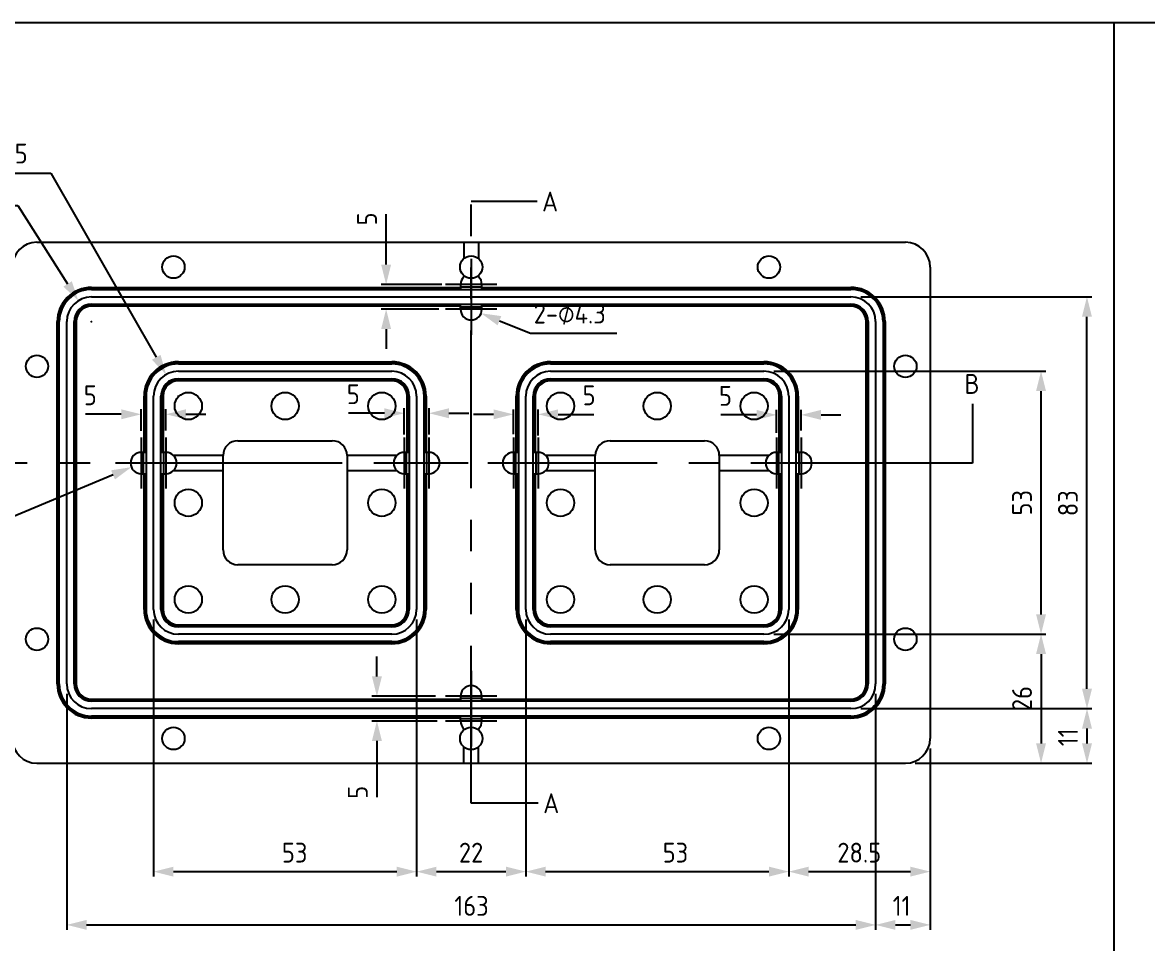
# Model space of a CAD drawing. Header units: millimetres. Extents: x -4251 to 2609, y -1673 to 4048.
# Drawn here: x -2257.2 to -2030.5, y 3800 to 3985.6 of the extents above; entities that cross this region are included whole.
import ezdxf

# ---------------------------------------------------------------- set-up
doc = ezdxf.new("R2010")
doc.units = ezdxf.units.MM
doc.linetypes.add('PHANTOM', pattern=[63.5, 31.75, -6.35, 6.35, -6.35, 6.35, -6.35])
for name, color, linetype in [('3_ALL_AXES', 7, 'Continuous'), ('5_ALL_CURVES', 7, 'Continuous'), ('7_ALL_FEATURES', 7, 'Continuous'), ('9_DEF_DIMS', 7, 'Continuous'), ('DEFAULT_3', 7, 'PHANTOM')]:
    doc.layers.add(name, color=color, linetype=linetype)
doc.styles.get("Standard").update_dxf_attribs({"font": 'ISOCP.SHX', "bigfont": 'WHGTXT.SHX'})
doc.dimstyles.new('DIMSTYLE_10', dxfattribs={"dimtxt": 4, "dimasz": 4, "dimexe": 1, "dimexo": 1, "dimgap": 0.5, "dimtad": 1, "dimdec": 3, "dimdsep": 46, "dimtxsty": 'Standard', "dimblk": '_FILLED', "dimblk1": '_FILLED', "dimblk2": '_FILLED', "dimcen": 0.09, "dimadec": 3, "dimazin": 2, "dimtp": 0.5, "dimtm": 0.5, "dimtfac": 1, "dimtdec": 3, "dimtofl": 0, "dimtmove": 0, "dimatfit": 3, "dimldrblk": '_FILLED', "dimfxl": 0, "dimtolj": 1, "dimarcsym": 0})
doc.dimstyles.new('DIMSTYLE_11', dxfattribs={"dimtxt": 4, "dimasz": 4, "dimexe": 1, "dimexo": 1, "dimgap": 0.5, "dimtad": 1, "dimdec": 3, "dimdsep": 46, "dimtxsty": 'Standard', "dimblk": '_FILLED', "dimblk1": '_FILLED', "dimblk2": '_FILLED', "dimcen": 0.09, "dimadec": 3, "dimazin": 2, "dimtp": 0.2, "dimtm": 0.2, "dimtfac": 1, "dimtdec": 3, "dimtofl": 0, "dimtmove": 0, "dimatfit": 3, "dimldrblk": '_FILLED', "dimfxl": 0, "dimtolj": 1, "dimarcsym": 0})
doc.dimstyles.new('DIMSTYLE_12', dxfattribs={"dimtxt": 4, "dimasz": 4, "dimexe": 1, "dimexo": 1, "dimgap": 0.5, "dimtad": 1, "dimdec": 3, "dimdsep": 46, "dimtxsty": 'Standard', "dimblk": '_FILLED', "dimblk1": '_FILLED', "dimblk2": '_FILLED', "dimcen": 0.09, "dimadec": 3, "dimazin": 2, "dimtp": 0.3, "dimtm": 0.3, "dimtfac": 1, "dimtdec": 3, "dimtofl": 0, "dimtmove": 0, "dimatfit": 3, "dimldrblk": '_FILLED', "dimfxl": 0, "dimtolj": 1, "dimarcsym": 0})
doc.dimstyles.new('DIMSTYLE_14', dxfattribs={"dimtxt": 4, "dimasz": 4, "dimexe": 1, "dimexo": 1, "dimgap": 0.5, "dimtad": 1, "dimdec": 3, "dimdsep": 46, "dimtxsty": 'Standard', "dimblk": '_FILLED', "dimblk1": '_FILLED', "dimblk2": '_FILLED', "dimcen": 0.09, "dimadec": 3, "dimazin": 2, "dimtp": 0.1, "dimtm": 0.1, "dimtfac": 1, "dimtdec": 3, "dimtofl": 0, "dimtmove": 0, "dimatfit": 3, "dimldrblk": '_FILLED', "dimfxl": 0, "dimtolj": 1, "dimarcsym": 0})
doc.dimstyles.new('DIMSTYLE_15', dxfattribs={"dimtxt": 4, "dimasz": 4, "dimexe": 1, "dimexo": 1, "dimtad": 1, "dimdec": 3, "dimdsep": 46, "dimtxsty": 'Standard', "dimblk": '_FILLED', "dimblk1": '_FILLED', "dimblk2": '_FILLED', "dimcen": 0.09, "dimadec": 3, "dimazin": 2, "dimtp": 0.1, "dimtm": 0.1, "dimtfac": 1, "dimtdec": 3, "dimtofl": 0, "dimtmove": 0, "dimatfit": 1, "dimldrblk": '_FILLED', "dimfxl": 0, "dimtolj": 1, "dimarcsym": 0})
doc.dimstyles.new('DIMSTYLE_9', dxfattribs={"dimtxt": 4, "dimasz": 4, "dimexe": 1, "dimexo": 1, "dimtad": 1, "dimdec": 3, "dimdsep": 46, "dimtxsty": 'Standard', "dimblk": '_FILLED', "dimblk1": '_FILLED', "dimblk2": '_FILLED', "dimcen": 0.09, "dimadec": 3, "dimazin": 2, "dimtp": 0.1, "dimtm": 0.1, "dimtfac": 1, "dimtdec": 3, "dimtofl": 0, "dimtmove": 0, "dimatfit": 3, "dimldrblk": '_FILLED', "dimfxl": 0, "dimtolj": 1, "dimarcsym": 0})
doc.dimstyles.get("Standard").update_dxf_attribs({"dimtxt": 0.18, "dimasz": 0.18, "dimexe": 0.18, "dimexo": 0.0625, "dimgap": 0.09, "dimtad": 0, "dimtih": 1, "dimtoh": 1, "dimdec": 4, "dimzin": 0, "dimdsep": 46, "dimtxsty": 'Standard', "dimcen": 0.09, "dimadec": 0, "dimazin": 0, "dimtfac": 1, "dimtdec": 4, "dimtofl": 0, "dimtmove": 0, "dimatfit": 3, "dimfxl": 0, "dimtolj": 1, "dimtzin": 0, "dimarcsym": 0})

# ---------------------------------------------------------------- blocks, each defined once
blk = doc.blocks.new('XSEC_FILLED')
at = {"color": 0, "linetype": 'ByBlock'}
blk.add_solid([(0, 0), (-1, 0.25), (-1, -0.25)], dxfattribs=at)
blk = doc.blocks.new('_FILLED')
at = {"color": 0, "linetype": 'ByBlock'}
blk.add_solid([(0, 0), (-1, 0.25), (-1, -0.25)], dxfattribs=at)
blk = doc.blocks.new('*D141')
at = {"layer": '9_DEF_DIMS', "color": 0, "lineweight": -2}
for p, q in [((-2248.33, 3850.34), (-2248.33, 3802.76)), ((-2085.33, 3850.34), (-2085.33, 3802.76)), ((-2244.33, 3803.76), (-2089.33, 3803.76))]:
    blk.add_line(p, q, dxfattribs=at)
at = {"layer": 'DEFPOINTS', "color": 0}
for p in [(-2248.33, 3851.34), (-2085.33, 3851.34), (-2085.33, 3803.76)]:
    blk.add_point(p, dxfattribs=at)
at = {"layer": '9_DEF_DIMS', "color": 0, "lineweight": -2, "xscale": 4, "yscale": 4, "zscale": 4, "rotation": 180}
blk.add_blockref('_FILLED', (-2248.33, 3803.76), dxfattribs=at)
at = {"layer": '9_DEF_DIMS', "color": 0, "lineweight": -2, "xscale": 4, "yscale": 4, "zscale": 4}
blk.add_blockref('_FILLED', (-2085.33, 3803.76), dxfattribs=at)
at = {"layer": '9_DEF_DIMS', "color": 0, "insert": (-2166.76, 3809.59), "char_height": 4, "attachment_point": 2, "line_spacing_factor": 0.9}
blk.add_mtext('\\A1;163', dxfattribs=at)
blk = doc.blocks.new('*D142')
at = {"layer": '9_DEF_DIMS', "color": 0, "lineweight": -2}
for p, q in [((-2085.33, 3850.34), (-2085.33, 3802.76)), ((-2074.33, 3839.34), (-2074.33, 3802.76)), ((-2081.33, 3803.76), (-2078.33, 3803.76))]:
    blk.add_line(p, q, dxfattribs=at)
at = {"layer": 'DEFPOINTS', "color": 0}
for p in [(-2085.33, 3851.34), (-2074.33, 3840.34), (-2074.33, 3803.76)]:
    blk.add_point(p, dxfattribs=at)
at = {"layer": '9_DEF_DIMS', "color": 0, "lineweight": -2, "xscale": 4, "yscale": 4, "zscale": 4, "rotation": 180}
blk.add_blockref('_FILLED', (-2085.33, 3803.76), dxfattribs=at)
at = {"layer": '9_DEF_DIMS', "color": 0, "lineweight": -2, "xscale": 4, "yscale": 4, "zscale": 4}
blk.add_blockref('_FILLED', (-2074.33, 3803.76), dxfattribs=at)
at = {"layer": '9_DEF_DIMS', "color": 0, "insert": (-2080.1, 3809.59), "char_height": 4, "attachment_point": 2, "line_spacing_factor": 0.9}
blk.add_mtext('\\A1;11', dxfattribs=at)
blk = doc.blocks.new('*D143')
at = {"layer": '9_DEF_DIMS', "color": 0, "lineweight": -2}
for p, q in [((-2230.83, 3865.34), (-2230.83, 3813.49)), ((-2177.83, 3865.34), (-2177.83, 3813.49)), ((-2226.83, 3814.49), (-2181.83, 3814.49))]:
    blk.add_line(p, q, dxfattribs=at)
at = {"layer": 'DEFPOINTS', "color": 0}
for p in [(-2230.83, 3866.34), (-2177.83, 3866.34), (-2177.83, 3814.49)]:
    blk.add_point(p, dxfattribs=at)
at = {"layer": '9_DEF_DIMS', "color": 0, "lineweight": -2, "xscale": 4, "yscale": 4, "zscale": 4, "rotation": 180}
blk.add_blockref('_FILLED', (-2230.83, 3814.49), dxfattribs=at)
at = {"layer": '9_DEF_DIMS', "color": 0, "lineweight": -2, "xscale": 4, "yscale": 4, "zscale": 4}
blk.add_blockref('_FILLED', (-2177.83, 3814.49), dxfattribs=at)
at = {"layer": '9_DEF_DIMS', "color": 0, "insert": (-2202.4, 3820.32), "char_height": 4, "attachment_point": 2, "line_spacing_factor": 0.9}
blk.add_mtext('\\A1;53', dxfattribs=at)
blk = doc.blocks.new('*D144')
at = {"layer": '9_DEF_DIMS', "color": 0, "lineweight": -2}
for p, q in [((-2177.83, 3865.34), (-2177.83, 3813.49)), ((-2155.83, 3865.34), (-2155.83, 3813.49)), ((-2173.83, 3814.49), (-2159.83, 3814.49))]:
    blk.add_line(p, q, dxfattribs=at)
at = {"layer": 'DEFPOINTS', "color": 0}
for p in [(-2177.83, 3866.34), (-2155.83, 3866.34), (-2155.83, 3814.49)]:
    blk.add_point(p, dxfattribs=at)
at = {"layer": '9_DEF_DIMS', "color": 0, "lineweight": -2, "xscale": 4, "yscale": 4, "zscale": 4, "rotation": 180}
blk.add_blockref('_FILLED', (-2177.83, 3814.49), dxfattribs=at)
at = {"layer": '9_DEF_DIMS', "color": 0, "lineweight": -2, "xscale": 4, "yscale": 4, "zscale": 4}
blk.add_blockref('_FILLED', (-2155.83, 3814.49), dxfattribs=at)
at = {"layer": '9_DEF_DIMS', "color": 0, "insert": (-2166.85, 3820.32), "char_height": 4, "attachment_point": 2, "line_spacing_factor": 0.9}
blk.add_mtext('\\A1;22', dxfattribs=at)
blk = doc.blocks.new('*D145')
at = {"layer": '9_DEF_DIMS', "color": 0, "lineweight": -2}
for p, q in [((-2155.83, 3865.34), (-2155.83, 3813.49)), ((-2102.83, 3865.34), (-2102.83, 3813.49)), ((-2151.83, 3814.49), (-2106.83, 3814.49))]:
    blk.add_line(p, q, dxfattribs=at)
at = {"layer": 'DEFPOINTS', "color": 0}
for p in [(-2155.83, 3866.34), (-2102.83, 3866.34), (-2102.83, 3814.49)]:
    blk.add_point(p, dxfattribs=at)
at = {"layer": '9_DEF_DIMS', "color": 0, "lineweight": -2, "xscale": 4, "yscale": 4, "zscale": 4, "rotation": 180}
blk.add_blockref('_FILLED', (-2155.83, 3814.49), dxfattribs=at)
at = {"layer": '9_DEF_DIMS', "color": 0, "lineweight": -2, "xscale": 4, "yscale": 4, "zscale": 4}
blk.add_blockref('_FILLED', (-2102.83, 3814.49), dxfattribs=at)
at = {"layer": '9_DEF_DIMS', "color": 0, "insert": (-2125.67, 3820.32), "char_height": 4, "attachment_point": 2, "line_spacing_factor": 0.9}
blk.add_mtext('\\A1;53', dxfattribs=at)
blk = doc.blocks.new('*D146')
at = {"layer": '9_DEF_DIMS', "color": 0, "lineweight": -2}
for p, q in [((-2102.83, 3865.34), (-2102.83, 3813.49)), ((-2074.33, 3839.34), (-2074.33, 3813.49)), ((-2098.83, 3814.49), (-2078.33, 3814.49))]:
    blk.add_line(p, q, dxfattribs=at)
at = {"layer": 'DEFPOINTS', "color": 0}
for p in [(-2102.83, 3866.34), (-2074.33, 3840.34), (-2074.33, 3814.49)]:
    blk.add_point(p, dxfattribs=at)
at = {"layer": '9_DEF_DIMS', "color": 0, "lineweight": -2, "xscale": 4, "yscale": 4, "zscale": 4, "rotation": 180}
blk.add_blockref('_FILLED', (-2102.83, 3814.49), dxfattribs=at)
at = {"layer": '9_DEF_DIMS', "color": 0, "lineweight": -2, "xscale": 4, "yscale": 4, "zscale": 4}
blk.add_blockref('_FILLED', (-2074.33, 3814.49), dxfattribs=at)
at = {"layer": '9_DEF_DIMS', "color": 0, "insert": (-2088.63, 3820.32), "char_height": 4, "attachment_point": 2, "line_spacing_factor": 0.9}
blk.add_mtext('\\A1;28.5', dxfattribs=at)
blk = doc.blocks.new('*D147')
at = {"layer": '9_DEF_DIMS', "color": 0, "lineweight": -2}
for p, q in [((-2088.33, 3847.34), (-2041.74, 3847.34)), ((-2042.74, 3843.34), (-2042.74, 3840.34)), ((-2077.33, 3836.34), (-2041.74, 3836.34))]:
    blk.add_line(p, q, dxfattribs=at)
at = {"layer": 'DEFPOINTS', "color": 0}
for p in [(-2089.33, 3847.34), (-2078.33, 3836.34), (-2042.74, 3836.34)]:
    blk.add_point(p, dxfattribs=at)
at = {"layer": '9_DEF_DIMS', "color": 0, "lineweight": -2, "xscale": 4, "yscale": 4, "zscale": 4}
for p, rotation in [((-2042.74, 3847.34), 90), ((-2042.74, 3836.34), 270)]:
    blk.add_blockref('_FILLED', p, dxfattribs=dict(at, rotation=rotation))
at = {"layer": '9_DEF_DIMS', "color": 0, "insert": (-2048.58, 3841.57), "char_height": 4, "attachment_point": 2, "rotation": 90, "line_spacing_factor": 0.9}
blk.add_mtext('\\A1;11', dxfattribs=at)
blk = doc.blocks.new('*D148')
at = {"layer": '9_DEF_DIMS', "color": 0, "lineweight": -2}
for p, q in [((-2088.33, 3930.34), (-2041.74, 3930.34)), ((-2042.74, 3851.34), (-2042.74, 3926.34)), ((-2088.33, 3847.34), (-2041.74, 3847.34))]:
    blk.add_line(p, q, dxfattribs=at)
at = {"layer": 'DEFPOINTS', "color": 0}
for p in [(-2089.33, 3930.34), (-2042.74, 3930.34), (-2089.33, 3847.34)]:
    blk.add_point(p, dxfattribs=at)
at = {"layer": '9_DEF_DIMS', "color": 0, "lineweight": -2, "xscale": 4, "yscale": 4, "zscale": 4}
for p, rotation in [((-2042.74, 3930.34), 90), ((-2042.74, 3847.34), 270)]:
    blk.add_blockref('_FILLED', p, dxfattribs=dict(at, rotation=rotation))
at = {"layer": '9_DEF_DIMS', "color": 0, "insert": (-2048.58, 3888.75), "char_height": 4, "attachment_point": 2, "rotation": 90, "line_spacing_factor": 0.9}
blk.add_mtext('\\A1;83', dxfattribs=at)
blk = doc.blocks.new('*D149')
at = {"layer": '9_DEF_DIMS', "color": 0, "lineweight": -2}
for p, q in [((-2105.83, 3862.34), (-2051, 3862.34)), ((-2052, 3858.34), (-2052, 3840.34)), ((-2077.33, 3836.34), (-2051, 3836.34))]:
    blk.add_line(p, q, dxfattribs=at)
at = {"layer": 'DEFPOINTS', "color": 0}
for p in [(-2106.83, 3862.34), (-2078.33, 3836.34), (-2052, 3836.34)]:
    blk.add_point(p, dxfattribs=at)
at = {"layer": '9_DEF_DIMS', "color": 0, "lineweight": -2, "xscale": 4, "yscale": 4, "zscale": 4}
for p, rotation in [((-2052, 3862.34), 90), ((-2052, 3836.34), 270)]:
    blk.add_blockref('_FILLED', p, dxfattribs=dict(at, rotation=rotation))
at = {"layer": '9_DEF_DIMS', "color": 0, "insert": (-2057.83, 3849.37), "char_height": 4, "attachment_point": 2, "rotation": 90, "line_spacing_factor": 0.9}
blk.add_mtext('\\A1;26', dxfattribs=at)
blk = doc.blocks.new('*D150')
at = {"layer": '9_DEF_DIMS', "color": 0, "lineweight": -2}
for p, q in [((-2105.83, 3915.34), (-2051, 3915.34)), ((-2052, 3866.34), (-2052, 3911.34)), ((-2105.83, 3862.34), (-2051, 3862.34))]:
    blk.add_line(p, q, dxfattribs=at)
at = {"layer": 'DEFPOINTS', "color": 0}
for p in [(-2106.83, 3915.34), (-2052, 3915.34), (-2106.83, 3862.34)]:
    blk.add_point(p, dxfattribs=at)
at = {"layer": '9_DEF_DIMS', "color": 0, "lineweight": -2, "xscale": 4, "yscale": 4, "zscale": 4}
for p, rotation in [((-2052, 3915.34), 90), ((-2052, 3862.34), 270)]:
    blk.add_blockref('_FILLED', p, dxfattribs=dict(at, rotation=rotation))
at = {"layer": '9_DEF_DIMS', "color": 0, "insert": (-2057.83, 3888.84), "char_height": 4, "attachment_point": 2, "rotation": 90, "line_spacing_factor": 0.9}
blk.add_mtext('\\A1;53', dxfattribs=at)
blk = doc.blocks.new('*D151')
at = {"layer": '9_DEF_DIMS', "color": 0, "lineweight": -2}
for p, q in [((-2273.69, 3948.77), (-2258.21, 3948.77)), ((-2258.21, 3948.77), (-2248.15, 3932.94)), ((-2243.42, 3925.34), (-2243.24, 3925.34)), ((-2243.33, 3925.25), (-2243.33, 3925.43))]:
    blk.add_line(p, q, dxfattribs=at)
at = {"layer": 'DEFPOINTS', "color": 0}
for p in [(-2246.01, 3929.56), (-2243.33, 3925.34)]:
    blk.add_point(p, dxfattribs=at)
at = {"layer": '9_DEF_DIMS', "color": 0, "lineweight": -2, "xscale": 4, "yscale": 4, "zscale": 4, "rotation": 302.4100778908644}
blk.add_blockref('_FILLED', (-2246.01, 3929.56), dxfattribs=at)
at = {"layer": '9_DEF_DIMS', "color": 0, "insert": (-2262.72, 3954.73), "char_height": 4, "attachment_point": 3, "line_spacing_factor": 0.9}
blk.add_mtext('\\A1;4-R5', dxfattribs=at)
blk = doc.blocks.new('*D152')
at = {"layer": '9_DEF_DIMS', "color": 0, "lineweight": -2}
for p, q in [((-2272.55, 3955.26), (-2251.53, 3955.26)), ((-2251.53, 3955.26), (-2230.3, 3918.15)), ((-2225.92, 3910.34), (-2225.74, 3910.34)), ((-2225.83, 3910.25), (-2225.83, 3910.43))]:
    blk.add_line(p, q, dxfattribs=at)
at = {"layer": 'DEFPOINTS', "color": 0}
for p in [(-2228.31, 3914.68), (-2225.83, 3910.34)]:
    blk.add_point(p, dxfattribs=at)
at = {"layer": '9_DEF_DIMS', "color": 0, "lineweight": -2, "xscale": 4, "yscale": 4, "zscale": 4, "rotation": 299.7727330511497}
blk.add_blockref('_FILLED', (-2228.31, 3914.68), dxfattribs=at)
at = {"layer": '9_DEF_DIMS', "color": 0, "insert": (-2256.2, 3961.22), "char_height": 4, "attachment_point": 3, "line_spacing_factor": 0.9}
blk.add_mtext('\\A1;4x2 R5', dxfattribs=at)
blk = doc.blocks.new('*D155')
at = {"layer": '9_DEF_DIMS', "color": 0, "lineweight": -2}
for p, q in [((-2183.97, 3936.84), (-2183.97, 3946.99)), ((-2172.73, 3932.84), (-2184.97, 3932.84)), ((-2173.35, 3927.84), (-2184.97, 3927.84)), ((-2183.97, 3923.84), (-2183.97, 3919.84))]:
    blk.add_line(p, q, dxfattribs=at)
at = {"layer": 'DEFPOINTS', "color": 0}
for p in [(-2183.97, 3932.84), (-2171.73, 3932.84), (-2172.35, 3927.84)]:
    blk.add_point(p, dxfattribs=at)
at = {"layer": '9_DEF_DIMS', "color": 0, "lineweight": -2, "xscale": 4, "yscale": 4, "zscale": 4}
for p, rotation in [((-2183.97, 3932.84), 270), ((-2183.97, 3927.84), 90)]:
    blk.add_blockref('_FILLED', p, dxfattribs=dict(at, rotation=rotation))
at = {"layer": '9_DEF_DIMS', "color": 0, "insert": (-2189.81, 3944.73), "char_height": 4, "attachment_point": 1, "rotation": 90, "line_spacing_factor": 0.9}
blk.add_mtext('\\A1;5', dxfattribs=at)
blk = doc.blocks.new('*D156')
at = {"layer": '9_DEF_DIMS', "color": 0, "lineweight": -2}
for p, q in [((-2185.83, 3853.84), (-2185.83, 3857.84)), ((-2174.01, 3849.84), (-2186.83, 3849.84)), ((-2173.71, 3844.84), (-2186.83, 3844.84)), ((-2185.83, 3840.84), (-2185.83, 3829.53))]:
    blk.add_line(p, q, dxfattribs=at)
at = {"layer": 'DEFPOINTS', "color": 0}
for p in [(-2173.01, 3849.84), (-2185.83, 3844.84), (-2172.71, 3844.84)]:
    blk.add_point(p, dxfattribs=at)
at = {"layer": '9_DEF_DIMS', "color": 0, "lineweight": -2, "xscale": 4, "yscale": 4, "zscale": 4}
for p, rotation in [((-2185.83, 3849.84), 270), ((-2185.83, 3844.84), 90)]:
    blk.add_blockref('_FILLED', p, dxfattribs=dict(at, rotation=rotation))
at = {"layer": '9_DEF_DIMS', "color": 0, "insert": (-2191.67, 3831.79), "char_height": 4, "attachment_point": 3, "rotation": 90, "line_spacing_factor": 0.9}
blk.add_mtext('\\A1;5', dxfattribs=at)
blk = doc.blocks.new('*D157')
at = {"layer": '9_DEF_DIMS', "color": 0, "lineweight": -2}
for p, q in [((-2166.92, 3927.84), (-2166.74, 3927.84)), ((-2166.83, 3927.75), (-2166.83, 3927.93)), ((-2161.13, 3925.53), (-2154.86, 3923)), ((-2154.86, 3923), (-2137.51, 3923))]:
    blk.add_line(p, q, dxfattribs=at)
at = {"layer": 'DEFPOINTS', "color": 0}
for p in [(-2168.82, 3928.65), (-2164.84, 3927.03)]:
    blk.add_point(p, dxfattribs=at)
at = {"layer": '9_DEF_DIMS', "color": 0, "lineweight": -2, "xscale": 4, "yscale": 4, "zscale": 4, "rotation": 157.9924049569908}
blk.add_blockref('_FILLED', (-2164.84, 3927.03), dxfattribs=at)
at = {"layer": '9_DEF_DIMS', "color": 0, "insert": (-2154.23, 3928.96), "char_height": 4, "attachment_point": 1, "line_spacing_factor": 0.9}
blk.add_mtext('\\A1;2-{\\fSymbol_ASME;\\W1.0;⌀}4.3', dxfattribs=at)
blk = doc.blocks.new('*D161')
at = {"layer": '9_DEF_DIMS', "color": 0, "lineweight": -2}
for p, q in [((-2237.33, 3906.67), (-2244.55, 3906.67)), ((-2233.33, 3903.35), (-2233.33, 3907.67)), ((-2228.33, 3903.38), (-2228.33, 3907.67)), ((-2224.33, 3906.67), (-2220.33, 3906.67))]:
    blk.add_line(p, q, dxfattribs=at)
at = {"layer": 'DEFPOINTS', "color": 0}
for p in [(-2228.33, 3906.67), (-2233.33, 3902.35), (-2228.33, 3902.38)]:
    blk.add_point(p, dxfattribs=at)
at = {"layer": '9_DEF_DIMS', "color": 0, "lineweight": -2, "xscale": 4, "yscale": 4, "zscale": 4}
blk.add_blockref('_FILLED', (-2233.33, 3906.67), dxfattribs=at)
at = {"layer": '9_DEF_DIMS', "color": 0, "lineweight": -2, "xscale": 4, "yscale": 4, "zscale": 4, "rotation": 180}
blk.add_blockref('_FILLED', (-2228.33, 3906.67), dxfattribs=at)
at = {"layer": '9_DEF_DIMS', "color": 0, "insert": (-2242.28, 3912.5), "char_height": 4, "attachment_point": 3, "line_spacing_factor": 0.9}
blk.add_mtext('\\A1;5', dxfattribs=at)
blk = doc.blocks.new('*D162')
at = {"layer": '9_DEF_DIMS', "color": 0, "lineweight": -2}
for p, q in [((-2184.33, 3906.88), (-2191.55, 3906.88)), ((-2180.33, 3902.59), (-2180.33, 3907.88)), ((-2175.33, 3902.59), (-2175.33, 3907.88)), ((-2171.33, 3906.88), (-2167.33, 3906.88))]:
    blk.add_line(p, q, dxfattribs=at)
at = {"layer": 'DEFPOINTS', "color": 0}
for p in [(-2175.33, 3906.88), (-2180.33, 3901.59), (-2175.33, 3901.59)]:
    blk.add_point(p, dxfattribs=at)
at = {"layer": '9_DEF_DIMS', "color": 0, "lineweight": -2, "xscale": 4, "yscale": 4, "zscale": 4}
blk.add_blockref('_FILLED', (-2180.33, 3906.88), dxfattribs=at)
at = {"layer": '9_DEF_DIMS', "color": 0, "lineweight": -2, "xscale": 4, "yscale": 4, "zscale": 4, "rotation": 180}
blk.add_blockref('_FILLED', (-2175.33, 3906.88), dxfattribs=at)
at = {"layer": '9_DEF_DIMS', "color": 0, "insert": (-2189.28, 3912.71), "char_height": 4, "attachment_point": 3, "line_spacing_factor": 0.9}
blk.add_mtext('\\A1;5', dxfattribs=at)
blk = doc.blocks.new('*D163')
at = {"layer": '9_DEF_DIMS', "color": 0, "lineweight": -2}
for p, q in [((-2162.33, 3906.66), (-2166.33, 3906.66)), ((-2158.33, 3902.68), (-2158.33, 3907.66)), ((-2153.33, 3902.41), (-2153.33, 3907.66)), ((-2149.33, 3906.66), (-2142.11, 3906.66))]:
    blk.add_line(p, q, dxfattribs=at)
at = {"layer": 'DEFPOINTS', "color": 0}
for p in [(-2153.33, 3906.66), (-2158.33, 3901.68), (-2153.33, 3901.41)]:
    blk.add_point(p, dxfattribs=at)
at = {"layer": '9_DEF_DIMS', "color": 0, "lineweight": -2, "xscale": 4, "yscale": 4, "zscale": 4}
blk.add_blockref('_FILLED', (-2158.33, 3906.66), dxfattribs=at)
at = {"layer": '9_DEF_DIMS', "color": 0, "lineweight": -2, "xscale": 4, "yscale": 4, "zscale": 4, "rotation": 180}
blk.add_blockref('_FILLED', (-2153.33, 3906.66), dxfattribs=at)
at = {"layer": '9_DEF_DIMS', "color": 0, "insert": (-2144.38, 3912.49), "char_height": 4, "attachment_point": 1, "line_spacing_factor": 0.9}
blk.add_mtext('\\A1;5', dxfattribs=at)
blk = doc.blocks.new('*D164')
at = {"layer": '9_DEF_DIMS', "color": 0, "lineweight": -2}
for p, q in [((-2109.33, 3906.55), (-2116.55, 3906.55)), ((-2105.33, 3902.96), (-2105.33, 3907.55)), ((-2100.33, 3903.42), (-2100.33, 3907.55)), ((-2096.33, 3906.55), (-2092.33, 3906.55))]:
    blk.add_line(p, q, dxfattribs=at)
at = {"layer": 'DEFPOINTS', "color": 0}
for p in [(-2100.33, 3906.55), (-2105.33, 3901.96), (-2100.33, 3902.42)]:
    blk.add_point(p, dxfattribs=at)
at = {"layer": '9_DEF_DIMS', "color": 0, "lineweight": -2, "xscale": 4, "yscale": 4, "zscale": 4}
blk.add_blockref('_FILLED', (-2105.33, 3906.55), dxfattribs=at)
at = {"layer": '9_DEF_DIMS', "color": 0, "lineweight": -2, "xscale": 4, "yscale": 4, "zscale": 4, "rotation": 180}
blk.add_blockref('_FILLED', (-2100.33, 3906.55), dxfattribs=at)
at = {"layer": '9_DEF_DIMS', "color": 0, "insert": (-2114.28, 3912.38), "char_height": 4, "attachment_point": 3, "line_spacing_factor": 0.9}
blk.add_mtext('\\A1;5', dxfattribs=at)
blk = doc.blocks.new('*D165')
at = {"layer": '9_DEF_DIMS', "color": 0, "lineweight": -2}
for p, q in [((-2233.42, 3896.84), (-2233.24, 3896.84)), ((-2233.33, 3896.75), (-2233.33, 3896.93)), ((-2239, 3894.46), (-2267.41, 3882.55)), ((-2267.41, 3882.55), (-2285.05, 3882.55))]:
    blk.add_line(p, q, dxfattribs=at)
at = {"layer": 'DEFPOINTS', "color": 0}
for p in [(-2231.35, 3897.67), (-2235.31, 3896.01)]:
    blk.add_point(p, dxfattribs=at)
at = {"layer": '9_DEF_DIMS', "color": 0, "lineweight": -2, "xscale": 4, "yscale": 4, "zscale": 4, "rotation": 22.75514156940108}
blk.add_blockref('_FILLED', (-2235.31, 3896.01), dxfattribs=at)
at = {"layer": '9_DEF_DIMS', "color": 0, "insert": (-2268.03, 3888.5), "char_height": 4, "attachment_point": 3, "line_spacing_factor": 0.9}
blk.add_mtext('\\A1;4-{\\fSymbol_ASME;\\W1.0;⌀}4.3', dxfattribs=at)

msp = doc.modelspace()

# ---------------------------------------------------------------- linework, layer by layer
at = {"elevation": 0}
for points in [[(-2718.5459, 3985.6339), (-190.3583, 3985.6339)], [(-190.3583, 3043.0216), (-2037.2466, 3043.0216), (-2037.2466, 3985.6339)]]:
    msp.add_lwpolyline(points, dxfattribs=at)
at = {"layer": '3_ALL_AXES', "color": 7}
for p, q in [((-2168.3309, 3941.3394), (-2168.3309, 3938.0165)), ((-2165.3309, 3941.3394), (-2165.3309, 3938.0165)), ((-2168.3309, 3934.6624), (-2168.3309, 3934.3797)), ((-2165.3309, 3934.6624), (-2165.3309, 3934.3797)), ((-2168.9809, 3932.8394), (-2168.9809, 3931.9994)), ((-2168.9809, 3932.3638), (-2164.6809, 3932.3638)), ((-2164.6809, 3931.9994), (-2164.6809, 3932.8394)), ((-2168.9809, 3927.8394), (-2168.9809, 3928.6794)), ((-2168.9809, 3928.315), (-2164.6809, 3928.315)), ((-2164.6809, 3927.8394), (-2164.6809, 3928.6794)), ((-2168.9809, 3849.8394), (-2168.9809, 3848.9994)), ((-2164.6809, 3849.3638), (-2168.9809, 3849.3638)), ((-2164.6809, 3848.9994), (-2164.6809, 3849.8394)), ((-2168.9809, 3844.8394), (-2168.9809, 3845.6794)), ((-2164.6809, 3845.315), (-2168.9809, 3845.315)), ((-2164.6809, 3844.8394), (-2164.6809, 3845.6794)), ((-2168.3309, 3843.0165), (-2168.3309, 3843.2991)), ((-2165.3309, 3843.0165), (-2165.3309, 3843.2991)), ((-2168.3309, 3836.3394), (-2168.3309, 3839.6624)), ((-2165.3309, 3836.3394), (-2165.3309, 3839.6624))]:
    msp.add_line(p, q, dxfattribs=at)
at = {"layer": '3_ALL_AXES', "color": 1}
for p, q in [((-2166.8309, 3937.9894), (-2166.8309, 3922.6894)), ((-2161.6809, 3932.8394), (-2171.9809, 3932.8394)), ((-2161.6809, 3927.8394), (-2171.9809, 3927.8394)), ((-2233.3309, 3901.9894), (-2233.3309, 3891.6894)), ((-2228.3309, 3901.9894), (-2228.3309, 3891.6894)), ((-2180.3309, 3901.9894), (-2180.3309, 3891.6894)), ((-2175.3309, 3901.9894), (-2175.3309, 3891.6894)), ((-2158.3309, 3901.9894), (-2158.3309, 3891.6894)), ((-2153.3309, 3901.9894), (-2153.3309, 3891.6894)), ((-2105.3309, 3901.9894), (-2105.3309, 3891.6894)), ((-2100.3309, 3901.9894), (-2100.3309, 3891.6894)), ((-2223.1809, 3896.8394), (-2238.4809, 3896.8394)), ((-2170.1809, 3896.8394), (-2185.4809, 3896.8394)), ((-2148.1809, 3896.8394), (-2163.4809, 3896.8394)), ((-2095.1809, 3896.8394), (-2110.4809, 3896.8394)), ((-2166.8309, 3854.9894), (-2166.8309, 3839.6894)), ((-2161.6809, 3849.8394), (-2171.9809, 3849.8394)), ((-2161.6809, 3844.8394), (-2171.9809, 3844.8394))]:
    msp.add_line(p, q, dxfattribs=at)
at = {"layer": '3_ALL_AXES', "color": 9}
for p, q in [((-2243.3309, 3932.2494), (-2168.9809, 3932.2494)), ((-2164.6809, 3932.2494), (-2090.3309, 3932.2494)), ((-2168.9809, 3928.4294), (-2243.3309, 3928.4294)), ((-2090.3309, 3928.4294), (-2164.6809, 3928.4294)), ((-2243.3309, 3849.2494), (-2168.9809, 3849.2494)), ((-2164.6809, 3849.2494), (-2090.3309, 3849.2494)), ((-2168.9809, 3845.4294), (-2243.3309, 3845.4294)), ((-2090.3309, 3845.4294), (-2164.6809, 3845.4294))]:
    msp.add_line(p, q, dxfattribs=at)
at = {"layer": '3_ALL_AXES', "color": 7}
for centre, radius in [((-2226.8309, 3936.3394), 2.25), ((-2166.8309, 3936.3394), 2.25), ((-2106.8309, 3936.3394), 2.25), ((-2254.3309, 3916.3394), 2.25), ((-2079.3309, 3916.3394), 2.25), ((-2223.8309, 3908.3394), 2.75), ((-2204.3309, 3908.3394), 2.75), ((-2184.8309, 3908.3394), 2.75), ((-2148.8309, 3908.3394), 2.75), ((-2129.3309, 3908.3394), 2.75), ((-2109.8309, 3908.3394), 2.75), ((-2223.8309, 3888.8394), 2.75), ((-2184.8309, 3888.8394), 2.75), ((-2148.8309, 3888.8394), 2.75), ((-2109.8309, 3888.8394), 2.75), ((-2223.8309, 3869.3394), 2.75), ((-2204.3309, 3869.3394), 2.75), ((-2184.8309, 3869.3394), 2.75), ((-2148.8309, 3869.3394), 2.75), ((-2129.3309, 3869.3394), 2.75), ((-2109.8309, 3869.3394), 2.75), ((-2254.3309, 3861.3394), 2.25), ((-2079.3309, 3861.3394), 2.25), ((-2226.8309, 3841.3394), 2.25), ((-2166.8309, 3841.3394), 2.25), ((-2106.8309, 3841.3394), 2.25)]:
    msp.add_circle(centre, radius, dxfattribs=at)
for centre, start, end in [((-2166.8309, 3932.8394), 128.305432, 134.240719), ((-2166.8309, 3932.8394), 45.759281, 51.694568), ((-2166.8309, 3927.8394), 180, 0), ((-2233.3309, 3896.8394), 90, 270), ((-2175.3309, 3896.8394), 270, 90), ((-2158.3309, 3896.8394), 90, 270), ((-2100.3309, 3896.8394), 270, 90), ((-2166.8309, 3849.8394), 0, 180), ((-2166.8309, 3844.8394), 225.759281, 231.694568), ((-2166.8309, 3844.8394), 308.305432, 314.240719)]:
    msp.add_arc(centre, 2.15, start, end, dxfattribs=at)
at = {"layer": '5_ALL_CURVES', "color": 4}
for p, q in [((-2243.3309, 3930.3394), (-2090.3309, 3930.3394)), ((-2248.3309, 3852.3394), (-2248.3309, 3925.3394)), ((-2085.3309, 3925.3394), (-2085.3309, 3852.3394)), ((-2225.8309, 3915.3394), (-2182.8309, 3915.3394)), ((-2150.8309, 3915.3394), (-2107.8309, 3915.3394)), ((-2230.8309, 3867.3394), (-2230.8309, 3910.3394)), ((-2177.8309, 3910.3394), (-2177.8309, 3867.3394)), ((-2155.8309, 3867.3394), (-2155.8309, 3910.3394)), ((-2102.8309, 3910.3394), (-2102.8309, 3867.3394)), ((-2182.8309, 3862.3394), (-2225.8309, 3862.3394)), ((-2107.8309, 3862.3394), (-2150.8309, 3862.3394)), ((-2090.3309, 3847.3394), (-2243.3309, 3847.3394))]:
    msp.add_line(p, q, dxfattribs=at)
for centre, start, end in [((-2243.3309, 3925.3394), 90, 180), ((-2090.3309, 3925.3394), 0, 90), ((-2225.8309, 3910.3394), 90, 180), ((-2182.8309, 3910.3394), 0, 90), ((-2150.8309, 3910.3394), 90, 180), ((-2107.8309, 3910.3394), 0, 90), ((-2225.8309, 3867.3394), 180, 270), ((-2182.8309, 3867.3394), 270, 0), ((-2150.8309, 3867.3394), 180, 270), ((-2107.8309, 3867.3394), 270, 0), ((-2243.3309, 3852.3394), 180, 270), ((-2090.3309, 3852.3394), 270, 0)]:
    msp.add_arc(centre, 5, start, end, dxfattribs=at)
at = {"layer": '7_ALL_FEATURES', "color": 7}
for p, q in [((-2254.3309, 3941.3394), (-2079.3309, 3941.3394)), ((-2074.3309, 3936.3394), (-2074.3309, 3841.3394)), ((-2243.3309, 3931.9994), (-2168.9809, 3931.9994)), ((-2164.6809, 3931.9994), (-2090.3309, 3931.9994)), ((-2168.9809, 3928.6794), (-2243.3309, 3928.6794)), ((-2090.3309, 3928.6794), (-2164.6809, 3928.6794)), ((-2249.9908, 3852.3394), (-2249.9908, 3925.3394)), ((-2246.6709, 3925.3394), (-2246.6709, 3852.3394)), ((-2086.9908, 3852.3394), (-2086.9908, 3925.3394)), ((-2083.6709, 3925.3394), (-2083.6709, 3852.3394)), ((-2225.8309, 3916.9994), (-2182.8309, 3916.9994)), ((-2150.8309, 3916.9994), (-2107.8309, 3916.9994)), ((-2182.8309, 3913.6794), (-2225.8309, 3913.6794)), ((-2107.8309, 3913.6794), (-2150.8309, 3913.6794)), ((-2232.4908, 3898.9894), (-2232.4908, 3910.3394)), ((-2229.1709, 3910.3394), (-2229.1709, 3898.9894)), ((-2179.4908, 3898.9894), (-2179.4908, 3910.3394)), ((-2176.1709, 3910.3394), (-2176.1709, 3898.9894)), ((-2157.4908, 3898.9894), (-2157.4908, 3910.3394)), ((-2154.1709, 3910.3394), (-2154.1709, 3898.9894)), ((-2104.4908, 3898.9894), (-2104.4908, 3910.3394)), ((-2101.1709, 3910.3394), (-2101.1709, 3898.9894)), ((-2213.8309, 3901.3394), (-2194.8309, 3901.3394)), ((-2138.8309, 3901.3394), (-2119.8309, 3901.3394)), ((-2232.4909, 3898.9894), (-2233.3309, 3898.9894)), ((-2232.8553, 3894.6894), (-2232.8553, 3898.9894)), ((-2228.3309, 3898.9894), (-2229.1709, 3898.9894)), ((-2228.8065, 3898.9894), (-2228.8065, 3894.6894)), ((-2216.8309, 3898.3394), (-2226.7906, 3898.3394)), ((-2216.8309, 3879.3394), (-2216.8309, 3898.3394)), ((-2191.8309, 3898.3394), (-2191.8309, 3879.3394)), ((-2181.8712, 3898.3394), (-2191.8309, 3898.3394)), ((-2179.4909, 3898.9894), (-2180.3309, 3898.9894)), ((-2179.8553, 3894.6894), (-2179.8553, 3898.9894)), ((-2175.3309, 3898.9894), (-2176.1709, 3898.9894)), ((-2175.8065, 3898.9894), (-2175.8065, 3894.6894)), ((-2157.4909, 3898.9894), (-2158.3309, 3898.9894)), ((-2157.8553, 3894.6894), (-2157.8553, 3898.9894)), ((-2153.3309, 3898.9894), (-2154.1709, 3898.9894)), ((-2153.8065, 3898.9894), (-2153.8065, 3894.6894)), ((-2141.8309, 3898.3394), (-2151.7906, 3898.3394)), ((-2141.8309, 3879.3394), (-2141.8309, 3898.3394)), ((-2106.8712, 3898.3394), (-2116.8309, 3898.3394)), ((-2116.8309, 3898.3394), (-2116.8309, 3879.3394)), ((-2104.4909, 3898.9894), (-2105.3309, 3898.9894)), ((-2104.8553, 3894.6894), (-2104.8553, 3898.9894)), ((-2100.3309, 3898.9894), (-2101.1709, 3898.9894)), ((-2100.8065, 3898.9894), (-2100.8065, 3894.6894)), ((-2233.3309, 3894.6894), (-2232.4909, 3894.6894)), ((-2232.4908, 3867.3394), (-2232.4908, 3894.6894)), ((-2229.1709, 3894.6894), (-2229.1709, 3867.3394)), ((-2229.1709, 3894.6894), (-2228.3309, 3894.6894)), ((-2226.7906, 3895.3394), (-2216.8309, 3895.3394)), ((-2191.8309, 3895.3394), (-2181.8712, 3895.3394)), ((-2180.3309, 3894.6894), (-2179.4909, 3894.6894)), ((-2179.4908, 3867.3394), (-2179.4908, 3894.6894)), ((-2176.1709, 3894.6894), (-2176.1709, 3867.3394)), ((-2176.1709, 3894.6894), (-2175.3309, 3894.6894)), ((-2158.3309, 3894.6894), (-2157.4909, 3894.6894)), ((-2157.4908, 3867.3394), (-2157.4908, 3894.6894)), ((-2154.1709, 3894.6894), (-2153.3309, 3894.6894)), ((-2154.1709, 3894.6894), (-2154.1709, 3867.3394)), ((-2151.7906, 3895.3394), (-2141.8309, 3895.3394)), ((-2116.8309, 3895.3394), (-2106.8712, 3895.3394)), ((-2105.3309, 3894.6894), (-2104.4909, 3894.6894)), ((-2104.4908, 3867.3394), (-2104.4908, 3894.6894)), ((-2101.1709, 3894.6894), (-2100.3309, 3894.6894)), ((-2101.1709, 3894.6894), (-2101.1709, 3867.3394)), ((-2194.8309, 3876.3394), (-2213.8309, 3876.3394)), ((-2119.8309, 3876.3394), (-2138.8309, 3876.3394)), ((-2225.8309, 3863.9994), (-2182.8309, 3863.9994)), ((-2150.8309, 3863.9994), (-2107.8309, 3863.9994)), ((-2182.8309, 3860.6794), (-2225.8309, 3860.6794)), ((-2107.8309, 3860.6794), (-2150.8309, 3860.6794)), ((-2243.3309, 3848.9994), (-2168.9809, 3848.9994)), ((-2164.6809, 3848.9994), (-2090.3309, 3848.9994)), ((-2168.9809, 3845.6794), (-2243.3309, 3845.6794)), ((-2090.3309, 3845.6794), (-2164.6809, 3845.6794)), ((-2254.3309, 3836.3394), (-2079.3309, 3836.3394))]:
    msp.add_line(p, q, dxfattribs=at)
at = {"layer": '7_ALL_FEATURES', "color": 9}
for p, q in [((-2243.3309, 3931.8346), (-2243.3309, 3932.2494)), ((-2243.3309, 3931.8346), (-2090.3309, 3931.8346)), ((-2090.3309, 3931.8346), (-2090.3309, 3932.2494)), ((-2243.3309, 3928.4294), (-2243.3309, 3928.8442)), ((-2243.3309, 3928.8442), (-2090.3309, 3928.8442)), ((-2090.3309, 3928.4294), (-2090.3309, 3928.8442)), ((-2250.2408, 3852.3394), (-2250.2408, 3925.3394)), ((-2250.2408, 3925.3394), (-2249.8261, 3925.3394)), ((-2249.8261, 3852.3394), (-2249.8261, 3925.3394)), ((-2246.8357, 3852.3394), (-2246.8357, 3925.3394)), ((-2246.4209, 3925.3394), (-2246.8357, 3925.3394)), ((-2246.4209, 3925.3394), (-2246.4209, 3852.3394)), ((-2087.2408, 3925.3394), (-2086.8261, 3925.3394)), ((-2087.2408, 3852.3394), (-2087.2408, 3925.3394)), ((-2086.8261, 3925.3394), (-2086.8261, 3852.3394)), ((-2083.8357, 3925.3394), (-2083.4209, 3925.3394)), ((-2083.8357, 3925.3394), (-2083.8357, 3852.3394)), ((-2083.4209, 3925.3394), (-2083.4209, 3852.3394)), ((-2225.8309, 3916.8346), (-2225.8309, 3917.2494)), ((-2225.8309, 3917.2494), (-2182.8309, 3917.2494)), ((-2225.8309, 3916.8346), (-2182.8309, 3916.8346)), ((-2182.8309, 3916.8346), (-2182.8309, 3917.2494)), ((-2150.8309, 3916.8346), (-2150.8309, 3917.2494)), ((-2150.8309, 3917.2494), (-2107.8309, 3917.2494)), ((-2150.8309, 3916.8346), (-2107.8309, 3916.8346)), ((-2107.8309, 3916.8346), (-2107.8309, 3917.2494)), ((-2225.8309, 3913.4294), (-2225.8309, 3913.8442)), ((-2225.8309, 3913.8442), (-2182.8309, 3913.8442)), ((-2182.8309, 3913.4294), (-2225.8309, 3913.4294)), ((-2182.8309, 3913.4294), (-2182.8309, 3913.8442)), ((-2150.8309, 3913.4294), (-2150.8309, 3913.8442)), ((-2150.8309, 3913.8442), (-2107.8309, 3913.8442)), ((-2107.8309, 3913.4294), (-2150.8309, 3913.4294)), ((-2107.8309, 3913.4294), (-2107.8309, 3913.8442)), ((-2232.7408, 3898.9894), (-2232.7408, 3910.3394)), ((-2232.7408, 3910.3394), (-2232.3261, 3910.3394)), ((-2232.3261, 3910.3394), (-2232.3261, 3867.3394)), ((-2229.3357, 3867.3394), (-2229.3357, 3910.3394)), ((-2228.9209, 3910.3394), (-2229.3357, 3910.3394)), ((-2228.9209, 3910.3394), (-2228.9209, 3898.9894)), ((-2179.7408, 3898.9894), (-2179.7408, 3910.3394)), ((-2179.7408, 3910.3394), (-2179.3261, 3910.3394)), ((-2179.3261, 3910.3394), (-2179.3261, 3867.3394)), ((-2176.3357, 3867.3394), (-2176.3357, 3910.3394)), ((-2176.3357, 3910.3394), (-2175.9209, 3910.3394)), ((-2175.9209, 3910.3394), (-2175.9209, 3898.9894)), ((-2157.7408, 3898.9894), (-2157.7408, 3910.3394)), ((-2157.7408, 3910.3394), (-2157.3261, 3910.3394)), ((-2157.3261, 3910.3394), (-2157.3261, 3867.3394)), ((-2154.3357, 3867.3394), (-2154.3357, 3910.3394)), ((-2153.9209, 3910.3394), (-2154.3357, 3910.3394)), ((-2153.9209, 3910.3394), (-2153.9209, 3898.9894)), ((-2104.7408, 3910.3394), (-2104.3261, 3910.3394)), ((-2104.7408, 3898.9894), (-2104.7408, 3910.3394)), ((-2104.3261, 3910.3394), (-2104.3261, 3867.3394)), ((-2101.3357, 3910.3394), (-2100.9209, 3910.3394)), ((-2101.3357, 3867.3394), (-2101.3357, 3910.3394)), ((-2100.9209, 3910.3394), (-2100.9209, 3898.9894)), ((-2232.7408, 3867.3394), (-2232.7408, 3894.6894)), ((-2228.9209, 3894.6894), (-2228.9209, 3867.3394)), ((-2179.7408, 3867.3394), (-2179.7408, 3894.6894)), ((-2175.9209, 3894.6894), (-2175.9209, 3867.3394)), ((-2157.7408, 3867.3394), (-2157.7408, 3894.6894)), ((-2153.9209, 3894.6894), (-2153.9209, 3867.3394)), ((-2104.7408, 3867.3394), (-2104.7408, 3894.6894)), ((-2100.9209, 3894.6894), (-2100.9209, 3867.3394)), ((-2232.7408, 3867.3394), (-2232.3261, 3867.3394)), ((-2228.9209, 3867.3394), (-2229.3357, 3867.3394)), ((-2179.7408, 3867.3394), (-2179.3261, 3867.3394)), ((-2176.3357, 3867.3394), (-2175.9209, 3867.3394)), ((-2157.7408, 3867.3394), (-2157.3261, 3867.3394)), ((-2153.9209, 3867.3394), (-2154.3357, 3867.3394)), ((-2104.7408, 3867.3394), (-2104.3261, 3867.3394)), ((-2101.3357, 3867.3394), (-2100.9209, 3867.3394)), ((-2225.8309, 3864.2494), (-2225.8309, 3863.8346)), ((-2225.8309, 3864.2494), (-2182.8309, 3864.2494)), ((-2182.8309, 3863.8346), (-2225.8309, 3863.8346)), ((-2182.8309, 3864.2494), (-2182.8309, 3863.8346)), ((-2150.8309, 3864.2494), (-2107.8309, 3864.2494)), ((-2150.8309, 3864.2494), (-2150.8309, 3863.8346)), ((-2107.8309, 3863.8346), (-2150.8309, 3863.8346)), ((-2107.8309, 3864.2494), (-2107.8309, 3863.8346)), ((-2225.8309, 3860.4294), (-2225.8309, 3860.8442)), ((-2182.8309, 3860.8442), (-2225.8309, 3860.8442)), ((-2182.8309, 3860.4294), (-2182.8309, 3860.8442)), ((-2107.8309, 3860.8442), (-2150.8309, 3860.8442)), ((-2150.8309, 3860.4294), (-2150.8309, 3860.8442)), ((-2107.8309, 3860.4294), (-2107.8309, 3860.8442)), ((-2182.8309, 3860.4294), (-2225.8309, 3860.4294)), ((-2107.8309, 3860.4294), (-2150.8309, 3860.4294)), ((-2250.2408, 3852.3394), (-2249.8261, 3852.3394)), ((-2246.4209, 3852.3394), (-2246.8357, 3852.3394)), ((-2087.2408, 3852.3394), (-2086.8261, 3852.3394)), ((-2083.8357, 3852.3394), (-2083.4209, 3852.3394)), ((-2243.3309, 3849.2494), (-2243.3309, 3848.8346)), ((-2090.3309, 3848.8346), (-2243.3309, 3848.8346)), ((-2090.3309, 3849.2494), (-2090.3309, 3848.8346)), ((-2243.3309, 3845.4294), (-2243.3309, 3845.8442)), ((-2090.3309, 3845.8442), (-2243.3309, 3845.8442)), ((-2090.3309, 3845.4294), (-2090.3309, 3845.8442))]:
    msp.add_line(p, q, dxfattribs=at)
at = {"layer": '7_ALL_FEATURES', "color": 7}
for centre, radius, start, end in [((-2254.3309, 3936.3394), 5, 90, 180), ((-2079.3309, 3936.3394), 5, 0, 90), ((-2166.8309, 3932.8394), 2.15, 134.240719, 180), ((-2166.8309, 3932.8394), 2.15, 0, 45.759281), ((-2243.3309, 3925.3394), 6.66, 90, 180), ((-2090.3309, 3925.3394), 6.66, 0, 90), ((-2243.3309, 3925.3394), 3.34, 90, 180), ((-2090.3309, 3925.3394), 3.34, 0, 90), ((-2225.8309, 3910.3394), 6.66, 90, 180), ((-2182.8309, 3910.3394), 6.66, 0, 90), ((-2150.8309, 3910.3394), 6.66, 90, 180), ((-2107.8309, 3910.3394), 6.66, 0, 90), ((-2225.8309, 3910.3394), 3.34, 90, 180), ((-2182.8309, 3910.3394), 3.34, 0, 90), ((-2150.8309, 3910.3394), 3.34, 90, 180), ((-2107.8309, 3910.3394), 3.34, 0, 90), ((-2213.8309, 3898.3394), 3, 90, 180), ((-2194.8309, 3898.3394), 3, 0, 90), ((-2138.8309, 3898.3394), 3, 90, 180), ((-2119.8309, 3898.3394), 3, 0, 90), ((-2228.3309, 3896.8394), 2.15, 270, 90), ((-2180.3309, 3896.8394), 2.15, 90, 270), ((-2153.3309, 3896.8394), 2.15, 270, 90), ((-2105.3309, 3896.8394), 2.15, 90, 270), ((-2213.8309, 3879.3394), 3, 180, 270), ((-2194.8309, 3879.3394), 3, 270, 0), ((-2138.8309, 3879.3394), 3, 180, 270), ((-2119.8309, 3879.3394), 3, 270, 0), ((-2225.8309, 3867.3394), 6.66, 180, 270), ((-2225.8309, 3867.3394), 3.34, 180, 270), ((-2182.8309, 3867.3394), 6.66, 270, 0), ((-2182.8309, 3867.3394), 3.34, 270, 0), ((-2150.8309, 3867.3394), 6.66, 180, 270), ((-2150.8309, 3867.3394), 3.34, 180, 270), ((-2107.8309, 3867.3394), 6.66, 270, 0), ((-2107.8309, 3867.3394), 3.34, 270, 0), ((-2243.3309, 3852.3394), 6.66, 180, 270), ((-2243.3309, 3852.3394), 3.34, 180, 270), ((-2090.3309, 3852.3394), 6.66, 270, 0), ((-2090.3309, 3852.3394), 3.34, 270, 0), ((-2166.8309, 3844.8394), 2.15, 180, 225.759281), ((-2166.8309, 3844.8394), 2.15, 314.240719, 0), ((-2254.3309, 3841.3394), 5, 180, 270), ((-2079.3309, 3841.3394), 5, 270, 0)]:
    msp.add_arc(centre, radius, start, end, dxfattribs=at)
at = {"layer": '7_ALL_FEATURES', "color": 9}
for centre, radius, start, end in [((-2243.3309, 3925.3394), 6.91, 90, 180), ((-2243.3309, 3925.3394), 6.4952, 90, 180), ((-2090.3309, 3925.3394), 6.91, 0, 90), ((-2090.3309, 3925.3394), 6.4952, 0, 90), ((-2243.3309, 3925.3394), 3.5048, 90, 180), ((-2090.3309, 3925.3394), 3.5048, 0, 90), ((-2243.3309, 3925.3394), 3.09, 90, 180), ((-2090.3309, 3925.3394), 3.09, 0, 90), ((-2225.8309, 3910.3394), 6.91, 90, 180), ((-2225.8309, 3910.3394), 6.4952, 90, 180), ((-2182.8309, 3910.3394), 6.91, 0, 90), ((-2182.8309, 3910.3394), 6.4952, 0, 90), ((-2150.8309, 3910.3394), 6.91, 90, 180), ((-2150.8309, 3910.3394), 6.4952, 90, 180), ((-2107.8309, 3910.3394), 6.91, 0, 90), ((-2107.8309, 3910.3394), 6.4952, 0, 90), ((-2225.8309, 3910.3394), 3.5048, 90, 180), ((-2225.8309, 3910.3394), 3.09, 90, 180), ((-2182.8309, 3910.3394), 3.5048, 0, 90), ((-2182.8309, 3910.3394), 3.09, 0, 90), ((-2150.8309, 3910.3394), 3.5048, 90, 180), ((-2150.8309, 3910.3394), 3.09, 90, 180), ((-2107.8309, 3910.3394), 3.5048, 0, 90), ((-2107.8309, 3910.3394), 3.09, 0, 90), ((-2225.8309, 3867.3394), 6.91, 180, 270), ((-2225.8309, 3867.3394), 6.4952, 180, 270), ((-2225.8309, 3867.3394), 3.5048, 180, 270), ((-2225.8309, 3867.3394), 3.09, 180, 270), ((-2182.8309, 3867.3394), 6.91, 270, 0), ((-2182.8309, 3867.3394), 6.4952, 270, 0), ((-2182.8309, 3867.3394), 3.5048, 270, 0), ((-2182.8309, 3867.3394), 3.09, 270, 0), ((-2150.8309, 3867.3394), 6.91, 180, 270), ((-2150.8309, 3867.3394), 6.4952, 180, 270), ((-2150.8309, 3867.3394), 3.5048, 180, 270), ((-2150.8309, 3867.3394), 3.09, 180, 270), ((-2107.8309, 3867.3394), 6.91, 270, 0), ((-2107.8309, 3867.3394), 6.4952, 270, 0), ((-2107.8309, 3867.3394), 3.5048, 270, 0), ((-2107.8309, 3867.3394), 3.09, 270, 0), ((-2243.3309, 3852.3394), 6.91, 180, 270), ((-2243.3309, 3852.3394), 6.4952, 180, 270), ((-2243.3309, 3852.3394), 3.5048, 180, 270), ((-2243.3309, 3852.3394), 3.09, 180, 270), ((-2090.3309, 3852.3394), 6.91, 270, 0), ((-2090.3309, 3852.3394), 6.4952, 270, 0), ((-2090.3309, 3852.3394), 3.5048, 270, 0), ((-2090.3309, 3852.3394), 3.09, 270, 0)]:
    msp.add_arc(centre, radius, start, end, dxfattribs=at)
at = {"layer": 'DEFAULT_3', "color": 2}
for p, q in [((-2166.8309, 3828.2794), (-2166.8309, 3949.5489)), ((-2065.825, 3896.8394), (-2267.6393, 3896.8394))]:
    msp.add_line(p, q, dxfattribs=at)

# ---------------------------------------------------------------- texts
at = {"color": 7, "char_height": 4, "attachment_point": 1, "line_spacing_factor": 0.9}
for s, insert, width in [('A', (-2152.5484, 3951.5489), 5.488889), ('B', (-2067.4472, 3914.7922), 4.866667), ('A', (-2152.3219, 3830.2794), 5.488889)]:
    msp.add_mtext(s, dxfattribs=dict(at, insert=insert, width=width))

# ---------------------------------------------------------------- dimensions: what is measured, and where the dimension line sits
at = {"layer": '9_DEF_DIMS', "color": 2}
for center, mpoint, text, picture, middle in [((-2225.8309, 3910.3394), (-2228.3137, 3914.6794), '4x2 R<>', '*D152', (-2264.3739, 3955.2573)), ((-2243.3309, 3925.3394), (-2246.0108, 3929.5606), '4-R<>', '*D151', (-2268.2067, 3948.7723))]:
    dim = msp.add_radius_dim(center=center, mpoint=mpoint, text=text, dimstyle='DIMSTYLE_9', override={"dimtih": 1, "dimtoh": 1, "dimpost": '<>'}, dxfattribs=at)
    dim.commit()
    dim.dimension.update_dxf_attribs({"geometry": picture, "text_midpoint": middle, "dimtype": 164})
for base, p1, p2, angle, dimstyle, picture, middle in [((-2183.9731, 3932.8394), (-2172.3481, 3927.8394), (-2171.7255, 3932.8394), 90, 'DIMSTYLE_14', '*D155', (-2183.9731, 3945.6116)), ((-2042.7424, 3930.3394), (-2089.3309, 3847.3394), (-2089.3309, 3930.3394), 90, 'DIMSTYLE_12', '*D148', (-2042.7424, 3888.7546)), ((-2051.9952, 3915.3394), (-2106.8309, 3862.3394), (-2106.8309, 3915.3394), 90, 'DIMSTYLE_12', '*D150', (-2051.9952, 3888.8434)), ((-2051.9952, 3836.3394), (-2106.8309, 3862.3394), (-2078.3309, 3836.3394), 270, 'DIMSTYLE_11', '*D149', (-2051.9952, 3849.3731)), ((-2185.8335, 3844.8394), (-2173.0062, 3849.8394), (-2172.7142, 3844.8394), 270, 'DIMSTYLE_14', '*D156', (-2185.8335, 3830.9083)), ((-2042.7424, 3836.3394), (-2089.3309, 3847.3394), (-2078.3309, 3836.3394), 270, 'DIMSTYLE_11', '*D147', (-2042.7424, 3841.5694))]:
    dim = msp.add_linear_dim(base=base, p1=p1, p2=p2, angle=angle, dimstyle=dimstyle, dxfattribs=at)
    dim.commit()
    dim.dimension.update_dxf_attribs({"geometry": picture, "text_midpoint": middle, "dimtype": 160})
for p1, p2, text, picture, middle in [((-2168.8242, 3928.6451), (-2164.8375, 3927.0337), '2-{\\fSymbol_ASME;\\W1.0;⌀}<>', '*D157', (-2145.8713, 3922.9994)), ((-2231.3482, 3897.671), (-2235.3135, 3896.0078), '4-{\\fSymbol_ASME;\\W1.0;⌀}<>', '*D165', (-2276.5438, 3882.5453))]:
    dim = msp.add_diameter_dim_2p(p1=p1, p2=p2, text=text, dimstyle='DIMSTYLE_15', override={"dimtih": 1, "dimtoh": 1, "dimpost": '<>'}, dxfattribs=at)
    dim.commit()
    dim.dimension.update_dxf_attribs({"geometry": picture, "text_midpoint": middle, "dimtype": 163})
for base, p1, p2, dimstyle, picture, middle in [((-2228.3309, 3906.6692), (-2233.3309, 3902.3486), (-2228.3309, 3902.3815), 'DIMSTYLE_14', '*D161', (-2243.1642, 3906.6692)), ((-2175.3309, 3906.8812), (-2180.3309, 3901.5945), (-2175.3309, 3901.5945), 'DIMSTYLE_14', '*D162', (-2190.1642, 3906.8812)), ((-2153.3309, 3906.6579), (-2158.3309, 3901.6804), (-2153.3309, 3901.4055), 'DIMSTYLE_14', '*D163', (-2143.4975, 3906.6579)), ((-2100.3309, 3906.5468), (-2105.3309, 3901.9643), (-2100.3309, 3902.4152), 'DIMSTYLE_14', '*D164', (-2115.1642, 3906.5468)), ((-2177.8309, 3814.4881), (-2230.8309, 3866.3394), (-2177.8309, 3866.3394), 'DIMSTYLE_12', '*D143', (-2202.3961, 3814.4881)), ((-2155.8309, 3814.4881), (-2177.8309, 3866.3394), (-2155.8309, 3866.3394), 'DIMSTYLE_11', '*D144', (-2166.8491, 3814.4881)), ((-2102.8309, 3814.4881), (-2155.8309, 3866.3394), (-2102.8309, 3866.3394), 'DIMSTYLE_12', '*D145', (-2125.6674, 3814.4881)), ((-2074.3309, 3814.4881), (-2102.8309, 3866.3394), (-2074.3309, 3840.3394), 'DIMSTYLE_11', '*D146', (-2088.6319, 3814.4881)), ((-2085.3309, 3803.7556), (-2248.3309, 3851.3394), (-2085.3309, 3851.3394), 'DIMSTYLE_10', '*D141', (-2166.7562, 3803.7556)), ((-2074.3309, 3803.7556), (-2085.3309, 3851.3394), (-2074.3309, 3840.3394), 'DIMSTYLE_11', '*D142', (-2080.1009, 3803.7556))]:
    dim = msp.add_linear_dim(base=base, p1=p1, p2=p2, dimstyle=dimstyle, dxfattribs=at)
    dim.commit()
    dim.dimension.update_dxf_attribs({"geometry": picture, "text_midpoint": middle, "dimtype": 160})

# ---------------------------------------------------------------- leaders
at = {"color": 7}
for points in [[(-2153.5262, 3949.5489), (-2166.8309, 3949.5489)], [(-2065.825, 3908.7922), (-2065.825, 3896.8394)], [(-2153.2997, 3828.2794), (-2166.8309, 3828.2794)]]:
    msp.add_leader(points, dimstyle='Standard', override={"dimtad": 0, "dimldrblk": 'XSEC_FILLED'}, dxfattribs=at)

doc.saveas('drawing.dxf')
